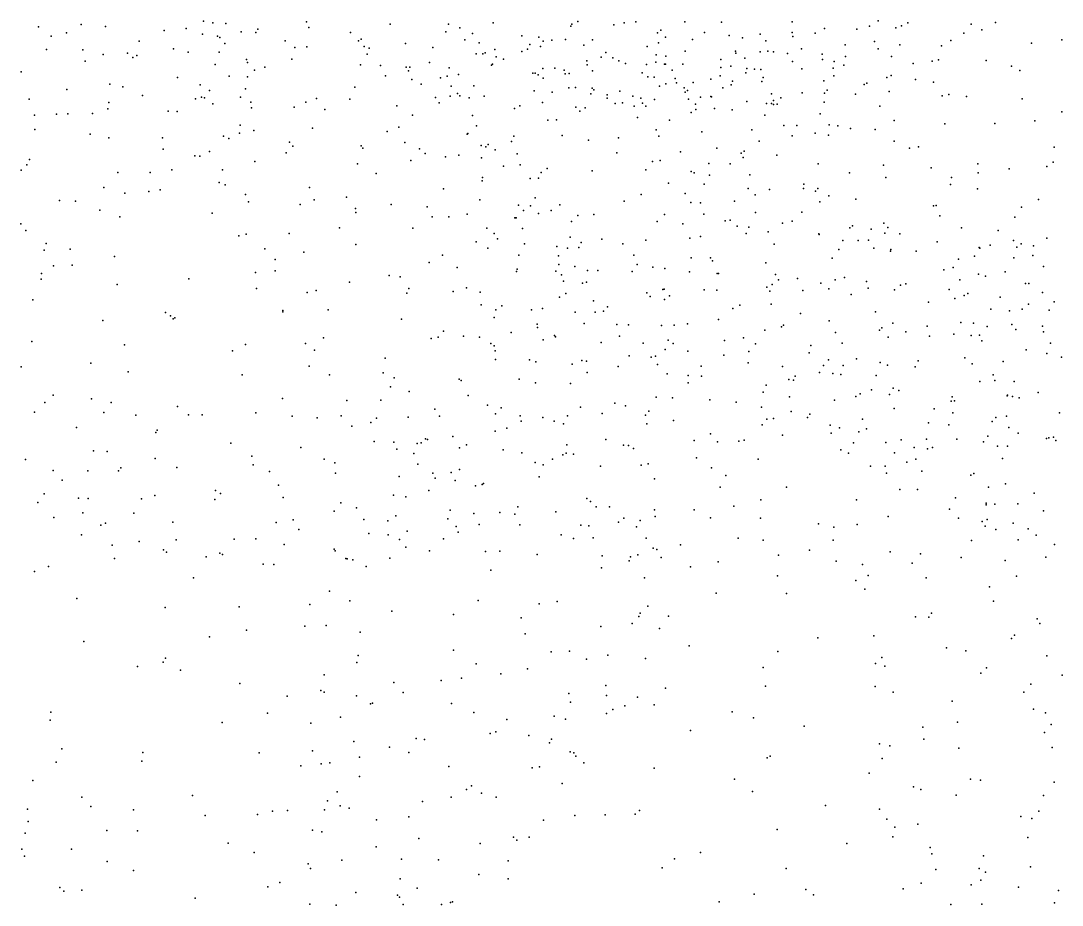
# Model space of a CAD drawing. Header units: metres. Extents: x -23.9 to 23.9, y -28.5 to 28.5.
# Drawn here: x -3.218 to -1.804, y -3.594 to -2.393 of the extents above; entities that cross this region are included whole.
import ezdxf

# ---------------------------------------------------------------- set-up
doc = ezdxf.new("R2010")
doc.units = ezdxf.units.M

msp = doc.modelspace()

# ---------------------------------------------------------------- linework, layer by layer
for p in [(-3.1936, -2.4012, -6.874), (-3.1356, -2.3981, -8.2341), (-3.1028, -2.4011, -20.2318), (-2.9694, -2.3938, 24.0389), (-2.9569, -2.396, 24.278), (-2.9392, -2.3967, 24.6382), (-2.8299, -2.3945, -6.4266), (-2.8267, -2.4023, -8.5653), (-2.7162, -2.3976, 2.9282), (-2.6371, -2.3976, -6.1614), (-2.6217, -2.4027, 1.2303), (-2.5762, -2.3958, -7.6396), (-2.471, -2.4003, 1.9164), (-2.4697, -2.3976, -9.1255), (-2.4614, -2.394, -7.7293), (-2.4126, -2.3986, -7.0238), (-2.3987, -2.3961, -6.6834), (-2.3826, -2.3947, -9.2029), (-2.3161, -2.3946, 2.105), (-2.2665, -2.3949, -9.9561), (-2.1706, -2.3944, 2.1119), (-2.0655, -2.4005, 2.5993), (-2.0538, -2.3932, 2.7217), (-2.0298, -2.4026, -7.9366), (-2.0219, -2.4, -7.1056), (-2.0135, -2.3961, 25.8828), (-1.9274, -2.3976, 0.769), (-1.8944, -2.3956, -7.3755), (-3.1762, -2.4139, -8.6941), (-3.1555, -2.4093, 6.5779), (-3.023, -2.4062, -10.3737), (-2.9931, -2.4036, -8.6921), (-2.9708, -2.4111, 24.4841), (-2.9507, -2.4139, -8.1905), (-2.9476, -2.4158, -8.9773), (-2.9184, -2.408, -8.6794), (-2.8985, -2.4092, 24.7497), (-2.8957, -2.4047, -6.5039), (-2.7699, -2.409, -8.4456), (-2.6408, -2.4083, -6.2456), (-2.6046, -2.4104, 2.3361), (-2.5375, -2.4136, -6.0658), (-2.5144, -2.4155, -6.5876), (-2.3531, -2.4096, -8.7298), (-2.3488, -2.4058, -10.0872), (-2.3422, -2.4153, -7.7332), (-2.2896, -2.4092, 25.5025), (-2.2562, -2.4131, -6.6773), (-2.2379, -2.4161, -9.8819), (-2.2137, -2.4112, -9.029), (-2.1703, -2.409, -7.7311), (-2.1696, -2.4144, 16.7688), (-2.1394, -2.4101, 2.446), (-2.1267, -2.4036, 2.8822), (-2.0828, -2.4044, 2.7847), (-1.9375, -2.4098, -6.4346), (-1.9129, -2.4056, -7.9557), (-3.057, -2.4208, -6.7633), (-3.0102, -2.4314, -6.6977), (-2.9405, -2.424, -6.0408), (-2.8588, -2.4204, -6.2366), (-2.8455, -2.4292, -8.2142), (-2.8293, -2.4287, 24.8549), (-2.759, -2.4203, 2.5113), (-2.7557, -2.4182, 23.9281), (-2.7513, -2.4282, -8.3407), (-2.7449, -2.4305, -8.5576), (-2.6955, -2.424, -9.0047), (-2.6584, -2.4294, 1.4449), (-2.615, -2.4188, -7.5078), (-2.5954, -2.423, -10.2931), (-2.5265, -2.4252, -10.2511), (-2.5123, -2.4282, 2.3361), (-2.5087, -2.4206, 1.0283), (-2.4966, -2.4195, -7.105), (-2.478, -2.4185, 3.0129), (-2.4533, -2.4263, -6.0129), (-2.4415, -2.4192, 23.7578), (-2.3673, -2.4282, 2.9937), (-2.3518, -2.423, -5.9806), (-2.3056, -2.4185, 25.3499), (-2.2064, -2.4204, 25.6771), (-2.1576, -2.4312, -6.004), (-2.0983, -2.4256, -7.0918), (-2.0586, -2.4214, 2.1222), (-2.0535, -2.4314, -7.6154), (-2.0243, -2.4258, -6.5343), (-1.9675, -2.427, -7.5258), (-1.9552, -2.4199, -6.1847), (-1.8456, -2.4235, 12.9897), (-1.8043, -2.419, 2.1016), (-3.1829, -2.4321, 6.0521), (-3.1332, -2.4324, -8.1398), (-3.106, -2.4391, -10.3235), (-3.0728, -2.437, -8.7778), (-3.0655, -2.4431, -5.8793), (-3.06, -2.4401, -8.1125), (-2.9906, -2.4357, -8.1269), (-2.9485, -2.4356, -6.602), (-2.9114, -2.4455, -8.1291), (-2.8499, -2.4452, -8.7291), (-2.7474, -2.4383, 2.5838), (-2.5996, -2.4379, -7.3207), (-2.5904, -2.4382, 1.1563), (-2.5873, -2.4366, 2.961), (-2.5742, -2.4323, -6.4868), (-2.5721, -2.4422, -7.2535), (-2.5624, -2.4453, -6.1848), (-2.5376, -2.4349, -7.1837), (-2.5299, -2.4318, 1.8314), (-2.4297, -2.4427, -7.6647), (-2.4236, -2.4364, -7.0818), (-2.4141, -2.4434, 25.1188), (-2.3551, -2.4393, 2.354), (-2.3421, -2.4412, -7.0718), (-2.3155, -2.4342, -9.2878), (-2.2473, -2.4344, 25.5831), (-2.2468, -2.4369, 2.4047), (-2.2348, -2.4438, 2.0678), (-2.214, -2.4353, -9.5131), (-2.2037, -2.4344, -9.7303), (-2.1956, -2.4355, -7.0682), (-2.1769, -2.4377, -8.1242), (-2.1295, -2.4385, 2.5591), (-2.1294, -2.4455, -7.6531), (-2.0982, -2.4417, -8.056), (-2.0358, -2.4416, -7.1957), (-3.1304, -2.4481, -8.9994), (-2.9538, -2.4524, 10.8736), (-2.9098, -2.4499, -10.3589), (-2.8862, -2.456, -8.9605), (-2.7566, -2.453, -8.2426), (-2.7294, -2.4539, 2.6817), (-2.6944, -2.4561, 2.767), (-2.6896, -2.4563, -8.4851), (-2.6627, -2.45, 25.0074), (-2.636, -2.457, 2.4726), (-2.5786, -2.4532, -7.4023), (-2.5772, -2.4519, -6.3517), (-2.5088, -2.4578, 5.3801), (-2.4928, -2.4573, 2.935), (-2.4493, -2.4477, -6.5696), (-2.4489, -2.453, -6.08), (-2.4059, -2.4476, -10.1578), (-2.3968, -2.4512, 0.9249), (-2.3683, -2.4524, -8.6035), (-2.3557, -2.4495, 1.9969), (-2.3439, -2.452, 23.0954), (-2.3426, -2.4522, -6.6019), (-2.3191, -2.4519, -7.6765), (-2.2675, -2.4458, -9.3637), (-2.2674, -2.4564, 25.1972), (-2.2539, -2.4547, -8.9724), (-2.2318, -2.458, 2.8491), (-2.2217, -2.4589, -25.9132), (-2.2132, -2.4593, 2.501), (-2.17, -2.4484, 2.8106), (-2.1573, -2.4584, 2.6902), (-2.1147, -2.4576, 0.7906), (-2.1133, -2.4483, -6.5637), (-2.1003, -2.4536, -7.1647), (-2.0064, -2.4512, -6.4068), (-1.9803, -2.448, -7.4217), (-1.972, -2.446, -6.2991), (-1.9073, -2.447, -9.2502), (-1.8727, -2.4547, 0.7862), (-3.2173, -2.4624, -5.7834), (-3.0048, -2.4701, 20.636), (-2.9347, -2.4684, -6.1226), (-2.91, -2.4693, -6.2191), (-2.9003, -2.4601, 24.1185), (-2.7225, -2.468, -8.6448), (-2.6915, -2.4609, -8.3704), (-2.6869, -2.473, -10.3225), (-2.6478, -2.4705, 2.5421), (-2.6389, -2.4682, 1.3805), (-2.6233, -2.466, 2.843), (-2.5225, -2.4641, 25.0779), (-2.5195, -2.4642, -7.4864), (-2.5155, -2.4664, 23.7854), (-2.5083, -2.4711, -6.3967), (-2.4798, -2.4604, -19.27), (-2.4784, -2.4652, -6.4915), (-2.4731, -2.4648, -10.2112), (-2.4416, -2.4613, -9.1434), (-2.3742, -2.4636, 2.9158), (-2.3664, -2.4693, 2.4309), (-2.3579, -2.4697, -8.5233), (-2.3335, -2.4604, -6.053), (-2.3292, -2.4713, 0.8858), (-2.2809, -2.4723, 2.4699), (-2.2683, -2.4677, -7.1278), (-2.2332, -2.464, -7.6375), (-2.2096, -2.4703, 2.7454), (-2.114, -2.4678, -6.1255), (-2.042, -2.4701, -7.3467), (-2.036, -2.4676, -6.2769), (-2.0032, -2.4729, 23.5165), (-1.8614, -2.4608, 2.1027), (-3.1551, -2.4863, -6.7946), (-3.0969, -2.479, -6.7512), (-3.079, -2.483, -8.951), (-2.9743, -2.4801, -8.9372), (-2.9742, -2.4801, -8.0665), (-2.9616, -2.4878, 24.3278), (-2.9128, -2.4857, -6.3555), (-2.7643, -2.4832, -8.1611), (-2.6739, -2.4793, 8.34), (-2.6336, -2.4821, 2.729), (-2.6026, -2.4813, 1.6587), (-2.4736, -2.4841, -6.2457), (-2.4646, -2.4839, 2.4594), (-2.442, -2.4845, -7.2271), (-2.4396, -2.4867, 0.9726), (-2.3504, -2.4817, -6.516), (-2.3421, -2.4788, -8.4196), (-2.3277, -2.4776, -7.6008), (-2.3169, -2.4843, 2.8381), (-2.3127, -2.4879, 23.746), (-2.3048, -2.4769, -10.0217), (-2.2647, -2.4843, 25.3125), (-2.2532, -2.48, -9.9176), (-2.2515, -2.4752, -6.0891), (-2.2116, -2.4756, 2.6226), (-2.1275, -2.4745, 19.2272), (-2.1228, -2.4873, -7.249), (-2.0729, -2.4796, -6.3655), (-2.0689, -2.4777, -7.4362), (-1.9787, -2.4765, 25.8611), (-3.2061, -2.4994, 15.0993), (-3.0522, -2.4948, -6.6907), (-2.9805, -2.4993, -6.5705), (-2.9725, -2.4968, -8.856), (-2.9683, -2.4979, 24.4692), (-2.9196, -2.497, -6.2868), (-2.816, -2.4987, -10.3467), (-2.7708, -2.4998, -8.7721), (-2.6547, -2.4975, -8.6008), (-2.6348, -2.4955, 1.464), (-2.6248, -2.492, 1.5614), (-2.6216, -2.4949, 23.8359), (-2.6088, -2.4978, 2.6602), (-2.5885, -2.4956, 1.2083), (-2.5205, -2.4882, -9.0922), (-2.4963, -2.4899, 2.8412), (-2.4439, -2.4925, -7.472), (-2.4217, -2.4937, -6.1997), (-2.4214, -2.4981, -6.3972), (-2.4044, -2.4885, -7.5446), (-2.3868, -2.4955, 2.829), (-2.3761, -2.4984, -10.1194), (-2.3572, -2.5, -7.2561), (-2.3159, -2.4901, -8.8423), (-2.3114, -2.4998, 2.5855), (-2.295, -2.4967, -8.3019), (-2.2809, -2.496, -6.4964), (-2.2798, -2.4962, 2.7352), (-2.1986, -2.4923, -7.5455), (-2.1957, -2.5016, -8.1559), (-2.1857, -2.4979, 17.3003), (-2.1567, -2.4908, -6.4706), (-2.1265, -2.4913, -7.4939), (-2.0845, -2.4929, 25.7603), (-2.0388, -2.4892, 0.7929), (-1.9666, -2.4952, 2.1027), (-1.9577, -2.4933, -7.9748), (-1.9336, -2.496, 23.4692), (-1.8584, -2.4989, -9.2615), (-3.0994, -2.5127, -8.8809), (-3.0981, -2.504, -8.0287), (-3.0178, -2.5158, -8.0062), (-2.957, -2.5061, 24.561), (-2.9053, -2.5036, 24.7242), (-2.9044, -2.5114, -8.8676), (-2.8465, -2.5104, 13.2384), (-2.8307, -2.5038, -8.0857), (-2.8048, -2.5138, -8.959), (-2.7073, -2.5086, -8.7182), (-2.6496, -2.5045, -8.288), (-2.5474, -2.5123, -10.256), (-2.5402, -2.5086, 2.6438), (-2.5093, -2.5039, 2.7571), (-2.464, -2.5106, 2.5858), (-2.4588, -2.516, 2.7), (-2.4513, -2.5115, 1.8949), (-2.4107, -2.5054, 2.5351), (-2.4007, -2.5045, 23.7578), (-2.3851, -2.5091, 2.7334), (-2.3736, -2.505, -7.4489), (-2.3692, -2.5089, -6.2804), (-2.3018, -2.5063, 2.0114), (-2.3011, -2.5137, -7.3207), (-2.276, -2.5123, -6.2328), (-2.252, -2.514, -8.2389), (-2.232, -2.5027, -7.2573), (-2.2051, -2.5053, -7.4596), (-2.1984, -2.5055, -6.2506), (-2.196, -2.507, 0.8333), (-2.1909, -2.5064, -6.37), (-2.127, -2.5038, -6.3152), (-2.0514, -2.509, 2.091), (-3.1989, -2.5214, -10.2804), (-3.1691, -2.5199, -5.8547), (-3.1538, -2.5196, -8.9269), (-3.1201, -2.5191, -10.3093), (-3.0054, -2.5165, -10.3406), (-2.6861, -2.5213, -8.1857), (-2.6042, -2.5216, -8.3727), (-2.502, -2.5283, 1.0762), (-2.4903, -2.5277, 1.8323), (-2.3802, -2.5246, 0.9447), (-2.3371, -2.528, -8.7695), (-2.3075, -2.5176, -9.3161), (-2.2076, -2.5212, -9.6526), (-2.1326, -2.5196, -8.0919), (-2.0318, -2.5287, -19.8111), (-1.8412, -2.5291, 0.8164), (-1.8043, -2.5166, 13.6428), (-3.1987, -2.5409, -6.786), (-2.92, -2.5348, -7.9996), (-2.9012, -2.5422, 24.1425), (-2.8218, -2.5389, -8.8596), (-2.7204, -2.5433, -10.3261), (-2.7044, -2.5375, 23.8999), (-2.5992, -2.5359, 25.0391), (-2.3549, -2.541, -8.5679), (-2.2933, -2.5439, -8.8877), (-2.225, -2.5411, 25.1803), (-2.1817, -2.5355, 4.6448), (-2.1641, -2.5354, 5.5507), (-2.1202, -2.5346, -9.1168), (-2.1084, -2.5357, 0.8177), (-2.0913, -2.5396, 13.8769), (-2.0576, -2.5406, -9.1598), (-1.9632, -2.5332, 0.8033), (-1.8952, -2.5324, -7.9572), (-3.1235, -2.5472, -7.9782), (-3.0983, -2.5523, -6.6794), (-3.0251, -2.5519, -6.0517), (-2.9424, -2.5498, 24.261), (-2.9353, -2.5531, -10.3445), (-2.9208, -2.5457, 17.6098), (-2.8527, -2.5578, 24.0681), (-2.6961, -2.5583, 5.7157), (-2.6117, -2.5473, -8.6475), (-2.6106, -2.546, 1.5191), (-2.5516, -2.5569, 1.7132), (-2.5481, -2.55, 1.1635), (-2.4825, -2.5487, -10.2055), (-2.4471, -2.5552, 1.0173), (-2.406, -2.5519, -9.1905), (-2.3515, -2.5498, -8.4871), (-2.2154, -2.5568, -8.1955), (-2.1704, -2.5493, -9.0678), (-2.1392, -2.5456, 2.0655), (-2.1212, -2.5483, 25.6683), (-2.0319, -2.5567, -8.0265), (-3.0244, -2.5674, -6.5571), (-2.9614, -2.5705, 24.4081), (-2.8575, -2.5725, -7.9794), (-2.8482, -2.5635, 24.8026), (-2.7554, -2.5629, -8.8483), (-2.7535, -2.566, 24.923), (-2.6764, -2.5671, 10.4098), (-2.5927, -2.5624, -8.2478), (-2.5865, -2.5642, 9.9204), (-2.5832, -2.5611, -9.0591), (-2.5738, -2.5686, 1.6473), (-2.4085, -2.5724, 1.9062), (-2.3219, -2.5709, 1.9702), (-2.2726, -2.5662, 23.751), (-2.2399, -2.5727, -9.849), (-2.2356, -2.57, -9.4951), (-2.011, -2.566, 23.582), (-1.9989, -2.5643, -9.1973), (-1.8148, -2.5649, -9.2664), (-3.2058, -2.5816, 23.4685), (-2.9813, -2.5765, -6.2441), (-2.9748, -2.5768, -6.3452), (-2.9001, -2.5841, 11.5801), (-2.6882, -2.5828, -8.0828), (-2.6686, -2.5732, -8.9975), (-2.6413, -2.578, 23.8618), (-2.6231, -2.5755, -8.7306), (-2.5924, -2.5791, 1.3202), (-2.544, -2.5736, -8.5026), (-2.36, -2.584, -9.2548), (-2.3498, -2.5828, -8.6371), (-2.237, -2.5789, 2.0135), (-2.1912, -2.5754, 25.4468), (-1.8161, -2.585, -7.938), (-3.217, -2.5959, -7.9514), (-3.2096, -2.5886, -5.8862), (-3.0861, -2.599, -6.0223), (-3.0418, -2.5991, 5.7671), (-3.0124, -2.5955, -6.4785), (-2.9438, -2.5956, 24.5703), (-2.7607, -2.5872, 23.9528), (-2.7353, -2.6007, -8.016), (-2.5622, -2.5905, -10.2544), (-2.5398, -2.5888, -8.3223), (-2.5112, -2.5992, -9.118), (-2.5029, -2.5938, 1.1192), (-2.4418, -2.5969, 25.0888), (-2.3689, -2.5957, 0.9697), (-2.3075, -2.5978, -9.3363), (-2.3034, -2.5995, 25.1053), (-2.2838, -2.5871, 16.1043), (-2.2544, -2.5873, -8.2578), (-2.1352, -2.5873, 15.2961), (-2.0925, -2.5997, -9.1236), (-2.0465, -2.5894, 0.8297), (-1.9818, -2.5929, 2.0684), (-1.9183, -2.5873, 23.4981), (-1.9181, -2.5995, -9.2256), (-1.8758, -2.594, 2.0556), (-1.8249, -2.591, 23.4325), (-2.9482, -2.6126, 24.4797), (-2.5911, -2.6106, 1.4445), (-2.5907, -2.6059, -8.1632), (-2.5262, -2.6075, 13.898), (-2.515, -2.6067, -8.4052), (-2.3384, -2.6137, -10.0315), (-2.2899, -2.615, -8.8552), (-2.2825, -2.6028, 0.912), (-2.2278, -2.6023, -9.7471), (-2.1544, -2.6152, 25.2403), (-2.0432, -2.606, 23.6573), (-1.9541, -2.6061, -7.9914), (-3.1047, -2.6195, -6.5963), (-3.0765, -2.6273, -6.532), (-3.0437, -2.6248, -10.3149), (-3.0285, -2.6227, -6.2141), (-2.9404, -2.6158, 24.3272), (-2.9125, -2.6291, 11.1709), (-2.8257, -2.6197, -10.3266), (-2.6439, -2.6215, -8.8109), (-2.3754, -2.6288, -8.4601), (-2.3158, -2.6277, -8.7698), (-2.2304, -2.6209, -9.6202), (-2.2013, -2.6222, 25.1424), (-2.155, -2.6209, 0.8721), (-2.1388, -2.6245, -9.0773), (-2.1357, -2.6208, 2.0282), (-1.9556, -2.6155, 0.8399), (-1.9187, -2.6213, 25.7615), (-3.1651, -2.637, -10.2663), (-3.1435, -2.6382, -7.9052), (-2.9086, -2.6391, 24.23), (-2.8385, -2.6426, 13.6416), (-2.8192, -2.6362, 9.3424), (-2.7754, -2.6327, 24.8737), (-2.715, -2.6425, -8.903), (-2.5944, -2.6362, 25.0154), (-2.5418, -2.6433, 1.2809), (-2.5192, -2.6335, -8.6178), (-2.4858, -2.6431, -8.4658), (-2.3984, -2.638, 23.7847), (-2.308, -2.64, 11.9678), (-2.2951, -2.6404, 1.9439), (-2.2486, -2.6382, -9.8165), (-2.2209, -2.6296, -8.9676), (-2.133, -2.6388, 25.4374), (-2.1209, -2.6308, 10.9853), (-2.0842, -2.6354, -8.0871), (-1.8362, -2.636, -9.2418), (-3.1104, -2.6502, -6.0981), (-2.958, -2.6542, -7.8923), (-2.7631, -2.648, -10.3093), (-2.7626, -2.6536, 14.9502), (-2.6661, -2.6456, -8.0403), (-2.6117, -2.6558, -8.984), (-2.5352, -2.6506, 1.615), (-2.5258, -2.6445, 23.8237), (-2.515, -2.6547, 25.0421), (-2.4976, -2.6509, 1.1876), (-2.4615, -2.6574, 1.1263), (-2.4398, -2.6562, 1.797), (-2.3439, -2.656, 0.9977), (-2.2903, -2.6558, -9.4181), (-2.2203, -2.6535, -8.2474), (-2.1573, -2.6532, -8.16), (-1.9788, -2.6444, 25.6937), (-1.9748, -2.644, 23.6032), (-1.8591, -2.6464, 0.8754), (-3.2176, -2.6689, -5.991), (-3.0834, -2.6595, -6.1701), (-2.6592, -2.6592, -9.0526), (-2.6366, -2.6594, -10.2641), (-2.5471, -2.6609, -8.7281), (-2.5467, -2.6605, 1.5185), (-2.5452, -2.6605, 1.3626), (-2.4698, -2.6655, -9.1757), (-2.3537, -2.6657, 7.5015), (-2.3188, -2.6687, -9.9714), (-2.2614, -2.665, -8.3246), (-2.2545, -2.6637, -8.8955), (-2.245, -2.6718, -9.6849), (-2.1836, -2.668, 23.7824), (-2.1704, -2.6651, 16.8889), (-2.0886, -2.6716, 23.749), (-2.0459, -2.6679, 16.8664), (-1.9698, -2.6578, 2.025), (-1.868, -2.66, 2.0087), (-3.2107, -2.6778, -7.8911), (-2.9215, -2.6853, 24.3753), (-2.9115, -2.6829, 24.5805), (-2.8532, -2.6821, 24.1317), (-2.7848, -2.6745, -7.9326), (-2.6856, -2.6746, 23.931), (-2.585, -2.6749, -8.8043), (-2.5748, -2.682, 3.4546), (-2.5365, -2.6751, 19.3167), (-2.2947, -2.6859, -9.8956), (-2.2328, -2.6818, 16.6692), (-2.2294, -2.6733, 1.9519), (-2.2029, -2.6798, 16.9775), (-2.1341, -2.6826, 1.9856), (-2.134, -2.6835, 16.6321), (-2.092, -2.6745, 25.2994), (-2.063, -2.676, 2.0015), (-2.0448, -2.6816, 25.5239), (-2.0405, -2.6739, 16.7273), (-2.0243, -2.6826, -8.0644), (-1.9407, -2.6743, 0.883), (-1.8909, -2.6781, 25.6989), (-3.1834, -2.6957, -6.0844), (-2.7628, -2.697, 24.013), (-2.5993, -2.6934, -8.0592), (-2.5704, -2.6893, 10.9632), (-2.5338, -2.6961, -10.191), (-2.4899, -2.6996, -8.6593), (-2.472, -2.6871, -8.3158), (-2.4568, -2.6943, -8.3855), (-2.4289, -2.6898, -10.1114), (-2.4004, -2.6962, -8.5546), (-2.3693, -2.691, 1.0582), (-2.3094, -2.6881, 16.7449), (-2.1951, -2.6963, 0.9419), (-2.1018, -2.6916, 17.025), (-2.0807, -2.6913, 6.2976), (-2.0666, -2.6911, -9.1028), (-1.9738, -2.6933, 25.6132), (-1.9015, -2.6976, 16.8235), (-1.8699, -2.6916, 16.0057), (-1.8594, -2.6961, -9.2121), (-1.8428, -2.6986, 15.8933), (-1.8245, -2.6883, 23.49), (-3.1858, -2.7046, -10.2303), (-3.1505, -2.7034, -6.1595), (-3.0904, -2.7133, -10.2657), (-2.8865, -2.7027, -7.8704), (-2.8333, -2.7075, 24.7489), (-2.6453, -2.7116, -8.9023), (-2.5836, -2.7019, 17.6465), (-2.5416, -2.7112, -9.1431), (-2.4876, -2.7121, 1.2661), (-2.4756, -2.7021, 1.6702), (-2.4601, -2.7011, 23.8204), (-2.3854, -2.7112, 16.7752), (-2.107, -2.7039, 25.1124), (-2.0597, -2.7018, 0.9085), (-2.0368, -2.7058, 25.4426), (-2.0365, -2.7035, 25.2325), (-2.002, -2.706, 25.0209), (-1.9229, -2.7126, 1.98), (-1.9164, -2.7011, 24.9578), (-1.9156, -2.7018, 16.7391), (-1.8655, -2.7005, 16.2047), (-1.8436, -2.7118, 0.9235), (-3.1732, -2.7261, -7.8483), (-3.1477, -2.7252, -6.322), (-2.8725, -2.7173, 24.6514), (-2.6634, -2.7214, 24.9305), (-2.6253, -2.728, -9.1017), (-2.4871, -2.7241, -10.1446), (-2.4657, -2.7267, 25.0329), (-2.3807, -2.7239, -8.6477), (-2.3594, -2.7276, 16.633), (-2.3074, -2.715, -8.4133), (-2.2812, -2.715, -8.7787), (-2.2785, -2.7189, -9.8212), (-2.2063, -2.7219, -8.268), (-2.116, -2.7156, -8.1467), (-1.9521, -2.7283, 23.6648), (-1.9445, -2.717, -8.0327), (-1.8693, -2.7148, -8.0011), (-1.8292, -2.727, 16.7854), (-3.1894, -2.7365, -6.4448), (-2.899, -2.7348, -10.2931), (-2.8723, -2.7327, 4.9161), (-2.7174, -2.7389, -9.0685), (-2.7024, -2.7407, -7.9314), (-2.5447, -2.7338, -8.8082), (-2.5439, -2.7304, -8.0938), (-2.4914, -2.7333, 1.5487), (-2.4838, -2.7379, -8.1876), (-2.4481, -2.7323, 16.8338), (-2.4344, -2.7323, 1.1808), (-2.3877, -2.7336, -10.0295), (-2.3431, -2.7297, -9.363), (-2.3097, -2.7339, -9.4488), (-2.2724, -2.7364, -9.7236), (-2.2706, -2.7365, 1.882), (-2.193, -2.7376, 17.1371), (-2.0995, -2.7419, 25.0255), (-1.9644, -2.7311, 16.166), (-1.9176, -2.7372, 16.5913), (-1.9081, -2.7397, 17.0486), (-1.8811, -2.734, 25.086), (-3.1901, -2.7441, -6.2462), (-3.0869, -2.7512, -7.8244), (-2.9897, -2.7434, -10.2784), (-2.8978, -2.7567, 24.4454), (-2.7716, -2.748, -10.2725), (-2.6908, -2.7567, -9.005), (-2.6124, -2.7558, -10.2102), (-2.4808, -2.7468, 1.3489), (-2.4549, -2.7494, 16.9298), (-2.4495, -2.7479, -8.2598), (-2.2048, -2.7547, 23.8254), (-2.1977, -2.7513, 25.0413), (-2.189, -2.745, 16.4933), (-2.1631, -2.7431, -8.9791), (-2.1314, -2.7492, 0.955), (-2.1122, -2.7447, -9.0401), (-2.0697, -2.7472, 1.9486), (-2.0674, -2.7564, 17.1644), (-2.0235, -2.7522, 16.0666), (-2.016, -2.7504, 23.7742), (-1.9429, -2.7447, 25.5165), (-1.8536, -2.7497, 23.5509), (-1.8491, -2.75, 16.3616), (-2.8288, -2.762, 12.9231), (-2.8167, -2.7592, -7.8649), (-2.6936, -2.7629, -10.2385), (-2.6306, -2.7608, -19.5874), (-2.5938, -2.7615, 24.9575), (-2.4863, -2.7683, -8.7479), (-2.4776, -2.7634, 1.4518), (-2.3676, -2.7624, 17.0912), (-2.3634, -2.7674, 1.1387), (-2.3459, -2.7578, 1.7842), (-2.3441, -2.7576, 25.0407), (-2.3371, -2.7664, 16.5136), (-2.2899, -2.7586, -9.5725), (-2.2726, -2.7587, -8.4788), (-2.2006, -2.7604, 1.8928), (-2.1561, -2.7593, -8.2294), (-2.1206, -2.757, 23.8424), (-2.0905, -2.7649, 16.4611), (-2.0315, -2.7585, -8.1082), (-1.9574, -2.7581, 25.2945), (-1.9497, -2.7701, 15.8103), (-1.9369, -2.7663, 25.3906), (-1.9319, -2.7633, 16.5121), (-1.8883, -2.7686, 0.9652), (-1.8307, -2.762, -9.1909), (-3.2011, -2.7721, 24.3793), (-2.5928, -2.779, 23.9201), (-2.5648, -2.7804, -21.1596), (-2.5094, -2.7838, 16.7369), (-2.44, -2.7736, -9.271), (-2.4212, -2.7817, -8.651), (-2.3436, -2.7714, -8.3873), (-2.2511, -2.7836, 1.0618), (-2.2415, -2.7795, -8.4185), (-2.1991, -2.7778, -8.3134), (-1.9855, -2.775, 17.1741), (-1.9006, -2.7846, 1.913), (-1.8584, -2.7847, 15.7133), (-1.8496, -2.7778, 25.517), (-1.8148, -2.7749, 16.6092), (-3.0214, -2.7891, 9.8544), (-3.0146, -2.7936, -7.8079), (-3.0109, -2.7977, -10.2381), (-3.0087, -2.7963, -24.8443), (-2.8621, -2.7866, 24.3097), (-2.862, -2.7885, 19.8319), (-2.8003, -2.7857, 24.7246), (-2.7006, -2.7982, 24.0266), (-2.5752, -2.796, -10.1611), (-2.5727, -2.7855, -8.0182), (-2.5241, -2.7854, -9.2017), (-2.4649, -2.7886, -10.0721), (-2.4378, -2.7887, 16.5587), (-2.4266, -2.7873, 23.8575), (-2.2704, -2.7988, 17.2094), (-2.1592, -2.7906, 17.221), (-2.0572, -2.7882, 16.1534), (-1.8755, -2.7871, 25.2947), (-1.8215, -2.7862, 25.1666), (-3.1062, -2.8, -10.2064), (-2.5168, -2.8052, 11.4545), (-2.5161, -2.8097, 17.0012), (-2.4527, -2.8043, 17.0964), (-2.4087, -2.8056, 1.579), (-2.3926, -2.8058, -9.3694), (-2.3478, -2.8071, 1.6914), (-2.3305, -2.8064, -9.5233), (-2.3126, -2.8046, -8.5832), (-2.1851, -2.8087, -8.8684), (-2.182, -2.8066, 15.7613), (-2.1202, -2.8006, 1.0111), (-2.0486, -2.81, 16.3754), (-2.0339, -2.8036, 23.8679), (-1.9872, -2.8077, -9.0901), (-1.9415, -2.8029, 24.9041), (-1.9242, -2.8037, 16.4176), (-1.9058, -2.8082, 17.1775), (-1.8723, -2.8055, 13.8619), (-1.8667, -2.8125, -9.1409), (-1.8305, -2.8078, 23.4673), (-2.8067, -2.8235, 24.2186), (-2.6606, -2.8246, -10.1814), (-2.6509, -2.8227, 24.8642), (-2.6437, -2.8144, -8.9776), (-2.6167, -2.8216, -7.9584), (-2.5947, -2.8229, -8.9257), (-2.5519, -2.8166, -8.8703), (-2.5087, -2.8265, -8.8162), (-2.493, -2.8205, -9.2648), (-2.4918, -2.8224, 24.9592), (-2.4049, -2.8214, 1.4032), (-2.3388, -2.827, -8.4331), (-2.2624, -2.8273, 1.7641), (-2.2365, -2.8237, -8.6612), (-2.2076, -2.8134, 1.816), (-2.1115, -2.8164, 1.8605), (-2.0519, -2.8133, -8.1701), (-2.0399, -2.8227, 17.2538), (-2.0163, -2.8155, -17.484), (-1.984, -2.8213, 1.8802), (-1.9511, -2.8186, 1.0131), (-1.9275, -2.8203, -20.6509), (-1.9162, -2.82, 20.5136), (-1.8291, -2.8155, -8.0477), (-3.2026, -2.8288, -10.1422), (-3.077, -2.8331, -7.7943), (-2.9302, -2.8415, -10.2193), (-2.9126, -2.8328, -7.8061), (-2.8313, -2.8314, 24.5519), (-2.8191, -2.8405, -7.8319), (-2.5794, -2.8315, 16.7454), (-2.5749, -2.8343, 16.9376), (-2.5735, -2.8411, 24.9097), (-2.4299, -2.8302, -8.2277), (-2.3727, -2.831, 1.3147), (-2.3429, -2.8395, 23.8818), (-2.3322, -2.8313, 1.233), (-2.2202, -2.8318, -8.4686), (-2.145, -2.8339, 16.3266), (-2.1024, -2.8311, 16.2187), (-1.913, -2.8279, 23.7378), (-1.8528, -2.8399, 19.2431), (-1.8196, -2.8307, 1.8317), (-2.7232, -2.8514, 24.7631), (-2.573, -2.853, -9.2173), (-2.527, -2.8534, -10.0694), (-2.4558, -2.8546, 23.9142), (-2.4498, -2.8552, -9.9903), (-2.3919, -2.8482, -8.7448), (-2.3619, -2.85, 1.499), (-2.3559, -2.8487, 24.9754), (-2.312, -2.8416, 6.8528), (-2.263, -2.847, 17.2794), (-2.2293, -2.8423, -8.5812), (-2.1473, -2.8439, 16.0702), (-2.1211, -2.8535, 1.0869), (-2.0831, -2.8523, 4.4697), (-1.9995, -2.8551, 1.0639), (-1.9362, -2.8509, 17.2553), (-1.8841, -2.8556, 1.0801), (-1.8249, -2.8447, 11.6301), (-1.8049, -2.8499, 23.4295), (-3.2173, -2.8632, -9.2331), (-3.1224, -2.8582, 20.6753), (-3.0721, -2.8697, 3.1648), (-2.8262, -2.8621, 24.44), (-2.5183, -2.8563, -8.05), (-2.4691, -2.8595, -8.1185), (-2.4068, -2.8626, -9.4321), (-2.3532, -2.86, -8.5169), (-2.2939, -2.8619, 1.6501), (-2.2303, -2.8574, 16.3028), (-2.1838, -2.8627, -8.7822), (-2.1281, -2.8611, 24.9538), (-2.101, -2.8613, 15.83), (-2.0511, -2.8573, 23.0954), (-2.0412, -2.8607, 1.8117), (-2.0033, -2.8628, -9.031), (-1.9263, -2.8589, -8.1204), (-2.917, -2.8739, -25.8809), (-2.7986, -2.8739, 2.8175), (-2.7255, -2.8713, 16.2762), (-2.7109, -2.8781, 24.1167), (-2.6224, -2.8796, 24.0298), (-2.6198, -2.8816, -10.1207), (-2.5412, -2.8797, 23.9699), (-2.4489, -2.8707, -9.3592), (-2.34, -2.8724, 16.3667), (-2.3116, -2.875, 1.5688), (-2.2936, -2.8757, 1.2756), (-2.1751, -2.8802, 1.7316), (-2.1686, -2.8812, 15.9409), (-2.1666, -2.8756, -8.4019), (-2.1332, -2.8705, -8.8836), (-2.1151, -2.8722, 23.9255), (-2.1044, -2.8735, 1.7803), (-2.0564, -2.8747, 15.737), (-1.9159, -2.883, 23.9148), (-1.8974, -2.874, 1.7887), (-1.8952, -2.8814, 23.6273), (-1.8689, -2.883, 23.4998), (-2.7157, -2.8901, -7.8598), (-2.6903, -2.8965, -10.1405), (-2.5187, -2.8848, -8.8646), (-2.4714, -2.8858, -8.7975), (-2.3115, -2.8848, 1.3915), (-2.2099, -2.8972, 24.9399), (-2.2056, -2.888, 23.9183), (-2.0626, -2.8942, 24.9006), (-2.0334, -2.8921, 1.1241), (-2.0257, -2.8953, 23.9846), (-1.8367, -2.898, 24.1349), (-3.185, -2.9115, -10.0721), (-3.1735, -2.9014, 15.872), (-3.1215, -2.9063, -10.1168), (-3.0948, -2.9113, 7.4915), (-2.8625, -2.9061, 9.5641), (-2.7749, -2.9088, 24.534), (-2.729, -2.9081, 24.199), (-2.6104, -2.902, 17.0368), (-2.355, -2.9042, 17.2988), (-2.3327, -2.9049, 15.2989), (-2.2821, -2.9077, 1.4599), (-2.2465, -2.9109, 1.5385), (-2.1741, -2.9039, -8.6803), (-2.1132, -2.9082, 1.1853), (-2.0839, -2.9035, 17.3449), (-2.0783, -2.8999, -8.2858), (-2.0382, -2.9006, -8.9553), (-1.9547, -2.9095, 17.3235), (-1.9534, -2.9038, -8.1764), (-1.9501, -2.9092, 15.6022), (-1.8788, -2.9023, 1.1571), (-1.8781, -2.9017, 24.8584), (-1.8713, -2.9033, 1.7299), (-1.8624, -2.9051, 15.5663), (-3.199, -2.9247, -7.7844), (-3.105, -2.9249, -9.2013), (-3.0048, -2.9167, 8.4015), (-2.8985, -2.9255, -7.7828), (-2.6554, -2.9205, -9.1818), (-2.5841, -2.915, 16.5262), (-2.5654, -2.9185, -9.3), (-2.4578, -2.9177, -9.4359), (-2.4113, -2.9123, -9.8153), (-2.3967, -2.9161, -9.6889), (-2.3652, -2.9234, -8.475), (-2.2121, -2.9177, 1.3076), (-2.1718, -2.9238, 1.6168), (-2.0318, -2.9198, 1.7022), (-1.9777, -2.9202, -8.9883), (-1.9522, -2.9255, 1.6946), (-1.8077, -2.9255, 1.6335), (-3.0616, -2.9287, 7.8682), (-2.9899, -2.9282, -7.772), (-2.9713, -2.928, -10.1421), (-2.8493, -2.9302, -10.1451), (-2.8153, -2.9322, -7.81), (-2.7826, -2.9294, -21.567), (-2.7426, -2.9387, 24.3153), (-2.7347, -2.9326, -9.058), (-2.6918, -2.9312, 7.8099), (-2.649, -2.9299, -10.0768), (-2.5732, -2.9268, -10.0296), (-2.5395, -2.9294, 24.8359), (-2.5382, -2.9366, 16.4548), (-2.5089, -2.9319, -9.3832), (-2.4937, -2.9367, 17.2325), (-2.4754, -2.9294, 23.9911), (-2.4282, -2.9265, -8.7409), (-2.3694, -2.9288, -8.6031), (-2.3676, -2.9402, -8.3858), (-2.3315, -2.936, 24.9048), (-2.205, -2.9339, 1.4679), (-2.1956, -2.9332, 1.3896), (-2.1496, -2.9317, 15.7853), (-2.1465, -2.9274, -8.494), (-2.0748, -2.9342, 3.0802), (-1.9853, -2.939, -8.2464), (-1.899, -2.9373, 23.7073), (-1.8941, -2.9319, 23.9806), (-1.8794, -2.9302, 1.235), (-3.1421, -2.9454, -9.2781), (-3.0344, -2.9521, -10.1025), (-3.0323, -2.9489, -9.2173), (-2.7684, -2.9437, -10.1182), (-2.5736, -2.9503, -7.9541), (-2.5579, -2.9462, 24.064), (-2.4807, -2.9405, -8.0727), (-2.2814, -2.954, 12.6247), (-2.211, -2.9417, 16.2017), (-2.1188, -2.9423, 1.2828), (-2.1176, -2.9532, -8.7014), (-2.1062, -2.9459, -8.4299), (-2.0798, -2.9515, 1.5915), (-2.0697, -2.947, -8.8304), (-1.9577, -2.9418, 1.2426), (-1.8763, -2.9454, -8.1869), (-1.8637, -2.9533, 1.5603), (-2.9327, -2.9666, -9.1993), (-2.7378, -2.9645, -9.1751), (-2.7113, -2.9654, -7.8515), (-2.6797, -2.9672, 16.6586), (-2.6743, -2.9663, -9.2916), (-2.6684, -2.961, -9.0155), (-2.6653, -2.9616, 17.0094), (-2.6313, -2.9578, 24.716), (-2.4234, -2.9619, -8.1602), (-2.3034, -2.963, 23.9868), (-2.2716, -2.965, 20.5028), (-2.2429, -2.9641, 16.0911), (-2.2355, -2.9627, 15.9849), (-2.1838, -2.9558, 24.8723), (-2.0873, -2.966, 1.4571), (-2.0435, -2.9656, 24.0695), (-2.0223, -2.962, 1.3353), (-1.9883, -2.9614, 1.5965), (-1.947, -2.9614, 1.3181), (-1.9107, -2.965, 1.3864), (-1.9047, -2.957, 24.1769), (-1.8252, -2.9603, -9.0233), (-1.822, -2.9596, 17.3004), (-1.8159, -2.9583, 1.4441), (-1.8125, -2.9631, 15.5082), (-3.1188, -2.9771, -10.0212), (-3.1005, -2.978, 3.539), (-2.8376, -2.9727, -9.2418), (-2.7071, -2.9749, 24.4777), (-2.6839, -2.9806, -9.1195), (-2.622, -2.9728, 17.1277), (-2.6125, -2.9691, 24.1438), (-2.5626, -2.9755, -9.9395), (-2.5374, -2.9798, -9.4472), (-2.4816, -2.9826, -9.6127), (-2.4772, -2.9802, -9.7162), (-2.4763, -2.9689, -9.5442), (-2.4674, -2.9817, -8.8142), (-2.3995, -2.9692, -8.6888), (-2.3926, -2.97, 24.0155), (-2.3858, -2.9737, -25.8758), (-2.1042, -2.9755, 6.0706), (-2.0941, -2.9802, -8.6287), (-2.0314, -2.9797, 15.6013), (-2.005, -2.9726, 1.4128), (-1.9867, -2.9742, 1.4844), (-1.9799, -2.9724, -8.9153), (-1.8916, -2.9708, 23.8314), (-1.8783, -2.9709, 23.4911), (-3.2112, -2.9887, -9.1379), (-3.0351, -2.9877, -9.2768), (-2.904, -2.9843, -10.0837), (-2.9021, -2.9961, -7.7743), (-2.806, -2.9883, -9.1597), (-2.7911, -2.9934, -10.052), (-2.6785, -2.9954, 24.3915), (-2.5192, -2.9931, 24.7591), (-2.5084, -2.996, -8.0214), (-2.496, -2.9882, 16.362), (-2.3753, -2.9967, -8.2848), (-2.366, -2.9946, -8.5617), (-2.3005, -2.9867, 17.3808), (-2.2167, -2.9884, 15.8458), (-2.015, -2.9925, -8.388), (-2.0026, -2.9884, 24.7927), (-1.8847, -2.9876, 23.9144), (-3.1737, -3.0036, -9.9371), (-3.1265, -3.0042, -9.3548), (-3.0851, -3.0044, 18.1288), (-3.0817, -3.0003, -9.1571), (-3.0057, -2.9997, -10.0404), (-2.8801, -3.0052, 17.8328), (-2.7903, -3.0075, -9.3014), (-2.6581, -3.0075, 16.538), (-2.6332, -3.0066, -9.3811), (-2.6219, -3.0024, 24.2406), (-2.4308, -2.9977, 16.3088), (-2.28, -3.0002, 24.8289), (-2.2606, -3.0106, 24.0557), (-2.064, -2.9978, -8.5491), (-2.0443, -2.9979, -8.4558), (-2.0426, -3.0076, -8.6879), (-1.9945, -3.0046, -8.8193), (-1.928, -3.0099, -8.3178), (-1.9237, -3.008, 17.38), (-3.1615, -3.0168, -9.416), (-2.8677, -3.0236, -10.0245), (-2.7041, -3.0118, -9.9939), (-2.6549, -3.014, 3.8707), (-2.6279, -3.0172, 24.5668), (-2.6003, -3.0245, -8.9772), (-2.5912, -3.023, -7.9268), (-2.5893, -3.0216, -9.8714), (-2.5141, -3.0124, -8.8876), (-2.3573, -3.0151, -8.4023), (-1.8807, -3.022, -20.1568), (-3.1858, -3.0354, -9.8472), (-3.0357, -3.0378, -7.7546), (-2.9533, -3.031, 5.2731), (-2.9466, -3.0349, 13.1731), (-2.7115, -3.0372, 16.6166), (-2.6949, -3.0394, 17.0703), (-2.6635, -3.031, -9.0222), (-2.268, -3.0263, 15.9064), (-2.1781, -3.0266, 24.096), (-2.0242, -3.0298, -8.6229), (-2.0001, -3.0297, 17.4209), (-1.9041, -3.0266, 23.6035), (-1.8418, -3.0347, -8.9078), (-3.1944, -3.0473, -9.5448), (-3.1393, -3.0413, -9.1349), (-3.1263, -3.0419, -7.7623), (-3.0536, -3.0424, -9.9625), (-2.9544, -3.0433, -7.7631), (-2.8616, -3.0404, -9.3339), (-2.7831, -3.0477, -9.9713), (-2.5428, -3.053, 24.2639), (-2.4491, -3.0418, 24.1399), (-2.4441, -3.0461, 24.7196), (-2.4364, -3.0529, -8.1163), (-2.4184, -3.0532, 17.3765), (-2.2497, -3.0522, 17.4352), (-2.213, -3.0437, 15.7481), (-2.083, -3.0434, 24.1785), (-1.9488, -3.0407, -8.4141), (-1.9073, -3.0483, -8.8095), (-1.9069, -3.0503, 15.4837), (-1.8951, -3.0494, 24.9192), (-1.8643, -3.0492, -8.3521), (-3.173, -3.0674, -9.6483), (-3.1332, -3.0613, -9.5027), (-3.0642, -3.0617, -9.4346), (-2.7921, -3.059, -7.8067), (-2.7617, -3.0547, -9.3882), (-2.7086, -3.0654, -9.4569), (-2.6347, -3.0577, -9.8239), (-2.6024, -3.0622, -9.7009), (-2.5673, -3.0606, 24.3672), (-2.547, -3.063, 24.5383), (-2.4915, -3.0601, 24.633), (-2.3572, -3.0574, -8.5112), (-2.3564, -3.0664, 16.2353), (-2.3035, -3.0573, 16.134), (-2.04, -3.0663, 15.5506), (-1.957, -3.0565, -8.4978), (-1.8294, -3.0587, 4.568), (-3.1089, -3.0779, -9.7877), (-3.1028, -3.0753, 16.4939), (-3.0112, -3.0739, -9.1377), (-2.8708, -3.0743, -9.4066), (-2.8479, -3.0706, -9.1154), (-2.7518, -3.0704, 16.7048), (-2.7192, -3.0721, -9.0593), (-2.638, -3.0692, -9.585), (-2.6264, -3.0796, 17.2145), (-2.5952, -3.0771, 17.5626), (-2.54, -3.0777, -8.9187), (-2.4575, -3.0779, 16.2783), (-2.4463, -3.0791, -8.7899), (-2.4064, -3.074, -8.7073), (-2.3989, -3.0687, 19.3231), (-2.3817, -3.0804, -8.2626), (-2.3769, -3.0719, 24.6756), (-2.2811, -3.0679, 24.7175), (-2.2133, -3.0683, 24.172), (-2.1349, -3.0761, 16.9852), (-2.1141, -3.0808, 24.6902), (-2.0824, -3.0773, 24.2738), (-1.9445, -3.0686, 24.8406), (-1.9125, -3.0729, -8.6999), (-1.9085, -3.0794, -8.5445), (-1.9059, -3.0705, 23.716), (-1.8703, -3.0752, 23.4541), (-3.1353, -3.0912, 8.6824), (-2.8401, -3.084, -9.8887), (-2.7451, -3.0892, -9.8425), (-2.719, -3.0912, -9.5281), (-2.6932, -3.0862, -9.7701), (-2.6239, -3.0873, 6.968), (-2.484, -3.0912, 24.4883), (-2.4671, -3.0959, 24.3662), (-2.4408, -3.0953, 24.2808), (-2.3687, -3.0958, -8.5752), (-2.2437, -3.0958, 24.6299), (-1.894, -3.0841, 23.5356), (-1.8502, -3.0832, -8.4332), (-1.8393, -3.0917, 24.1428), (-3.0936, -3.1053, -7.7651), (-3.0571, -3.1, -9.5783), (-3.0068, -3.0978, -9.5039), (-2.9278, -3.0972, -9.4765), (-2.8984, -3.0965, -7.7751), (-2.8599, -3.1044, -9.496), (-2.7033, -3.0973, 16.5311), (-2.6949, -3.1078, 17.1355), (-2.6438, -3.0965, -7.8944), (-2.3591, -3.1094, -8.4206), (-2.3219, -3.1048, 24.6002), (-2.2096, -3.0983, 24.2584), (-2.1147, -3.0985, 15.5911), (-1.9268, -3.0989, 24.2165), (-1.8637, -3.0981, -8.6313), (-1.8142, -3.1044, -8.5005), (-3.0904, -3.1232, -9.1307), (-3.0238, -3.1115, -9.7134), (-3.0197, -3.1146, -9.642), (-2.966, -3.1211, 9.1656), (-2.9476, -3.1162, -9.5844), (-2.9439, -3.1179, -9.7363), (-2.7922, -3.1106, -9.5813), (-2.7908, -3.1128, -9.732), (-2.7765, -3.1231, 16.889), (-2.7746, -3.1237, 24), (-2.7168, -3.1226, -7.8473), (-2.6626, -3.1128, 16.4581), (-2.5869, -3.1137, -7.9371), (-2.5673, -3.1133, 16.3427), (-2.5168, -3.1177, -8.0146), (-2.4284, -3.1198, -8.1439), (-2.39, -3.121, -8.6453), (-2.3799, -3.1183, 24.4117), (-2.3542, -3.1112, 24.3231), (-2.3483, -3.1217, 16.102), (-2.1891, -3.1188, 24.413), (-2.1468, -3.1119, 24.491), (-2.0372, -3.114, -22.2595), (-1.9961, -3.1168, 24.7563), (-1.9408, -3.1221, 17.4425), (-1.8262, -3.1215, 23.3539), (-3.1802, -3.134, -7.7782), (-2.8885, -3.1311, -9.6663), (-2.874, -3.1314, 13.5776), (-2.7671, -3.1251, 16.9727), (-2.7489, -3.1342, 4.5989), (-2.4295, -3.1359, -8.7513), (-2.3918, -3.1265, 17.4174), (-2.3083, -3.1345, 17.4516), (-2.2711, -3.1277, 24.4589), (-2.1105, -3.1271, -21.1243), (-2.0749, -3.1316, 17.4708), (-2.0075, -3.1297, 24.362), (-1.8813, -3.1259, 23.8411), (-3.1991, -3.1411, -9.1157), (-2.9834, -3.1493, -7.7716), (-2.5796, -3.139, -22.0312), (-2.3711, -3.1496, -8.3545), (-2.1905, -3.1466, 17.4758), (-2.0672, -3.1463, 15.5356), (-1.9885, -3.1493, 15.4794), (-1.8659, -3.1473, 5.6375), (-2.0838, -3.1532, 24.5947), (-2.0717, -3.1649, 24.4165), (-1.9025, -3.1616, 24.9753), (-3.1417, -3.1777, 20.1661), (-2.7984, -3.1676, 16.809), (-2.7709, -3.1807, 16.6243), (-2.5967, -3.1803, -8.9577), (-2.2736, -3.1703, 15.7631), (-2.1782, -3.1706, 15.6238), (-3.0215, -3.1899, -9.1257), (-2.9212, -3.1891, -25.2938), (-2.8253, -3.1856, -7.8099), (-2.5141, -3.1847, 20.2243), (-2.4895, -3.1816, -8.0671), (-2.3663, -3.1878, -8.4626), (-1.8971, -3.181, 23.6842), (-2.7141, -3.195, 17.1591), (-2.6301, -3.1993, -7.9198), (-2.5384, -3.2038, 17.3574), (-2.3786, -3.2019, 16.1086), (-2.3768, -3.1977, -8.5423), (-2.3385, -3.2014, 15.9259), (-2.0029, -3.2026, 19.3678), (-1.9849, -3.2031, 24.8698), (-1.9812, -3.1974, 12.3759), (-1.8377, -3.2053, 23.4113), (-2.9112, -3.2204, -9.104), (-2.832, -3.215, -9.0821), (-2.8029, -3.2141, 16.9004), (-2.4304, -3.2154, 16.2072), (-2.3878, -3.2117, -8.302), (-2.3504, -3.2182, 16.0125), (-1.8342, -3.2116, 24.0149), (-3.1321, -3.2358, -7.7936), (-2.9616, -3.2298, -7.7909), (-2.757, -3.2233, 17.0824), (-2.5328, -3.2256, -8.8723), (-2.1355, -3.2308, 15.5591), (-2.0597, -3.2284, 15.5051), (-1.8729, -3.232, 23.7718), (-1.8688, -3.2272, 23.5228), (-2.6304, -3.2479, 16.3559), (-2.4978, -3.25, 16.2501), (-2.4727, -3.2489, 17.4099), (-2.3102, -3.2417, 6.7241), (-2.1897, -3.2497, 17.4994), (-1.961, -3.2446, 24.2478), (-1.9347, -3.2485, 17.4731), (-3.0244, -3.2642, -9.1016), (-3.0212, -3.2587, 15.6391), (-2.7614, -3.2643, 16.5589), (-2.7596, -3.2552, -7.8577), (-2.4498, -3.2598, -8.7198), (-2.4205, -3.2544, -8.2494), (-2.3694, -3.2589, 4.0346), (-2.0489, -3.2576, 24.6446), (-1.8245, -3.2555, 17.4342), (-3.059, -3.2698, -7.7971), (-3.0007, -3.2748, 5.8086), (-2.5994, -3.2664, -8.9267), (-2.5658, -3.2797, 16.2933), (-2.5298, -3.273, -8.0575), (-2.2099, -3.2713, 15.6378), (-2.0573, -3.2657, 17.4996), (-2.0447, -3.2693, 24.4562), (-1.9144, -3.2791, 24.9962), (-1.9067, -3.2717, 24.1643), (-2.9204, -3.2929, -7.8182), (-2.8058, -3.2814, 16.5571), (-2.7111, -3.2917, 16.4584), (-2.6468, -3.289, -7.9461), (-2.6193, -3.2859, 10.8221), (-1.8464, -3.2939, 25.0801), (-1.8039, -3.2815, 23.401), (-2.8105, -3.3027, 16.7195), (-2.8056, -3.3048, 16.9679), (-2.6986, -3.3051, -8.9822), (-2.4738, -3.3065, 19.6798), (-2.4233, -3.2959, -8.6144), (-2.3424, -3.2993, 15.8929), (-2.2065, -3.2965, 13.8683), (-2.058, -3.2971, 24.566), (-2.0335, -3.3046, 15.4758), (-1.8559, -3.3048, 15.3966), (-2.856, -3.3103, -7.8408), (-2.762, -3.3099, -9.0183), (-2.7429, -3.3207, -7.8913), (-2.74, -3.3197, 23.7063), (-2.6328, -3.32, 17.2949), (-2.4714, -3.3184, -8.1835), (-2.4225, -3.3093, -8.3028), (-2.3803, -3.3115, 17.4619), (-2.358, -3.322, 15.976), (-1.9533, -3.3171, 15.4294), (-3.1768, -3.3319, 8.0467), (-2.8826, -3.3333, -9.058), (-2.6028, -3.3326, 7.9467), (-2.4226, -3.3336, -8.5232), (-2.4137, -3.3281, -8.432), (-2.3974, -3.3234, 16.1178), (-2.252, -3.3315, 15.6856), (-1.8426, -3.3277, 23.7408), (-1.8267, -3.3327, 23.8353), (-3.1776, -3.3429, 2.9136), (-2.9444, -3.3459, 14.3283), (-2.8238, -3.3467, 8.3067), (-2.7836, -3.3388, 16.5971), (-2.558, -3.3421, 17.3639), (-2.4935, -3.3372, -8.7492), (-2.4783, -3.3413, 4.3659), (-2.2231, -3.3397, 6.234), (-1.9462, -3.3456, 3.5473), (-1.8189, -3.3485, 23.5047), (-2.5804, -3.3608, -8.046), (-2.5726, -3.3585, 5.8233), (-2.528, -3.3635, -8.1203), (-2.3083, -3.3567, 15.7818), (-2.1543, -3.351, 17.5144), (-1.9931, -3.3521, 24.2769), (-1.8279, -3.3597, 23.595), (-2.7653, -3.3716, 13.1955), (-2.6811, -3.3675, 16.4074), (-2.6695, -3.369, 17.7212), (-2.4997, -3.3734, 16.8489), (-2.4974, -3.3687, 15.3884), (-2.0521, -3.3748, 24.6833), (-2.0379, -3.3778, 24.4107), (-1.9916, -3.3686, 2.9258), (-3.1621, -3.3817, -9.0378), (-3.0518, -3.3868, -9.0502), (-2.8942, -3.3872, -7.8682), (-2.8216, -3.3844, 16.8076), (-2.7169, -3.3795, -7.9433), (-2.691, -3.3865, -8.9301), (-2.4717, -3.3858, 17.4197), (-2.4668, -3.3872, -8.2905), (-2.4643, -3.3917, -8.579), (-2.2002, -3.3918, 15.6167), (-1.944, -3.3806, 24.9617), (-1.8174, -3.3799, 17.4377), (-3.1696, -3.3996, 6.4994), (-3.0531, -3.3985, -7.8556), (-2.8375, -3.4049, -8.9941), (-2.8098, -3.4019, 16.9312), (-2.798, -3.4007, -7.9165), (-2.7579, -3.3932, -8.9687), (-2.6367, -3.4055, -8.8658), (-2.5134, -3.4062, -8.2091), (-2.4534, -3.4006, -8.4607), (-2.2045, -3.394, 12.8538), (-2.0484, -3.3947, 15.4863), (-2.7577, -3.4194, 7.5862), (-2.5234, -3.4074, -8.7096), (-2.3578, -3.4079, 16.0076), (-2.0657, -3.4148, 17.5023), (-3.2011, -3.4245, -7.8964), (-2.6056, -3.432, 17.319), (-2.4826, -3.4288, -8.3706), (-2.2486, -3.4231, 15.6926), (-2.0056, -3.4332, 24.8327), (-1.9282, -3.4229, 17.4739), (-1.9149, -3.4242, 24.1757), (-1.8148, -3.427, 25.1047), (-3.135, -3.4472, -8.996), (-2.9845, -3.4453, -7.8956), (-2.788, -3.44, 17.0298), (-2.6334, -3.4473, -8.0767), (-2.6127, -3.437, 16.3363), (-2.5924, -3.4418, 10.297), (-2.5725, -3.4474, -8.7541), (-2.2241, -3.4398, 17.4965), (-1.9956, -3.4369, 24.3105), (-1.9478, -3.4444, 15.4351), (-1.8294, -3.4453, -3.9833), (-3.1224, -3.46, -7.9085), (-2.8011, -3.4523, -8.9444), (-2.7842, -3.4593, 16.6313), (-2.7719, -3.4623, -7.9728), (-2.6723, -3.4531, 16.4127), (-2.1253, -3.4588, 15.5494), (-3.2085, -3.4636, -1.105), (-3.0646, -3.4644, -8.9943), (-2.9672, -3.4723, -8.9804), (-2.8965, -3.4708, -8.9711), (-2.8758, -3.4662, 2.6557), (-2.8557, -3.4656, -7.9383), (-2.8053, -3.4645, 16.744), (-2.691, -3.4741, 17.207), (-2.4653, -3.4722, 16.2308), (-2.4242, -3.4713, 17.4361), (-2.3836, -3.4702, 14.8016), (-2.3777, -3.4656, 16.1002), (-2.0518, -3.4637, 24.5965), (-2.0418, -3.477, 24.4995), (-1.8599, -3.4737, -4.0708), (-1.845, -3.4764, 15.4023), (-1.8355, -3.4662, -3.8826), (-3.2075, -3.4805, -1.0309), (-2.7346, -3.4779, -8.8912), (-2.508, -3.4787, -8.4354), (-2.1907, -3.4911, 15.6238), (-2.0309, -3.4879, 15.4876), (-1.9998, -3.4838, 17.4871), (-3.2116, -3.496, -1.3162), (-3.101, -3.4925, 24.6203), (-3.0591, -3.4929, 10.3333), (-2.8217, -3.4923, 24.4244), (-2.8089, -3.4945, 16.8726), (-2.6771, -3.5035, -8.09), (-2.5487, -3.5016, 13.5055), (-2.5442, -3.5059, -8.3273), (-2.5273, -3.5016, 17.3644), (-2.0336, -3.5013, 24.7187), (-1.8504, -3.5023, -4.2329), (-3.2163, -3.518, -0.9301), (-3.1488, -3.5178, -7.9578), (-2.9361, -3.5098, -7.9505), (-2.7354, -3.5146, -8.0468), (-2.5942, -3.5104, -8.6886), (-2.0961, -3.5101, 17.493), (-1.9831, -3.5158, 13.398), (-3.2125, -3.5273, 8.4272), (-2.9008, -3.5223, 18.2603), (-2.7818, -3.5327, -8.8557), (-2.7007, -3.5315, -8.7928), (-2.6508, -3.5324, -8.7333), (-2.5562, -3.5338, -8.436), (-2.33, -3.5309, 15.9466), (-2.2949, -3.5226, 15.8142), (-1.9809, -3.5245, 24.8559), (-1.9108, -3.5268, 17.4493), (-3.1005, -3.5345, -8.93), (-3.0648, -3.5467, -7.9744), (-2.8275, -3.538, 16.7937), (-2.8243, -3.544, -8.032), (-2.3471, -3.5434, 16.0769), (-2.1786, -3.5442, -24.8393), (-1.9752, -3.5455, 24.3204), (-1.9167, -3.5442, -4.076), (-1.8471, -3.5421, -4.3072), (-2.7024, -3.5583, 3.9361), (-2.5958, -3.5524, -8.588), (-2.5562, -3.5581, 16.323), (-1.9144, -3.56, 24.2254), (-1.908, -3.5491, -4.1586), (-3.1645, -3.5701, -1.2145), (-3.159, -3.5751, -1.1016), (-3.1348, -3.5734, -8.0196), (-2.8821, -3.5692, -8.8647), (-2.8662, -3.5631, 16.9776), (-2.6794, -3.5709, 16.4525), (-2.1517, -3.5729, 15.6151), (-2.0196, -3.5717, 24.6252), (-1.9951, -3.5642, 17.4622), (-1.9276, -3.5663, -3.9612), (-1.8631, -3.5695, -3.7526), (-1.8089, -3.5741, 15.4159), (-2.9809, -3.5845, -8.8675), (-2.7629, -3.5767, 6.3978), (-2.7062, -3.5805, 17.3278), (-2.7037, -3.583, -8.1914), (-2.6345, -3.5903, -8.5146), (-2.6316, -3.5895, 17.3882), (-2.2696, -3.5896, 17.4752), (-2.2222, -3.5792, 15.7167), (-2.1416, -3.5801, 17.4713), (-1.8143, -3.5906, 17.383), (-2.8251, -3.5927, -8.7978), (-2.7897, -3.594, 15.6265), (-2.6987, -3.5931, -8.6728), (-2.6463, -3.593, -8.3456), (-1.9551, -3.5931, -4.0224), (-1.9131, -3.5925, 15.4636)]:
    msp.add_point(p)

doc.saveas('drawing.dxf')
